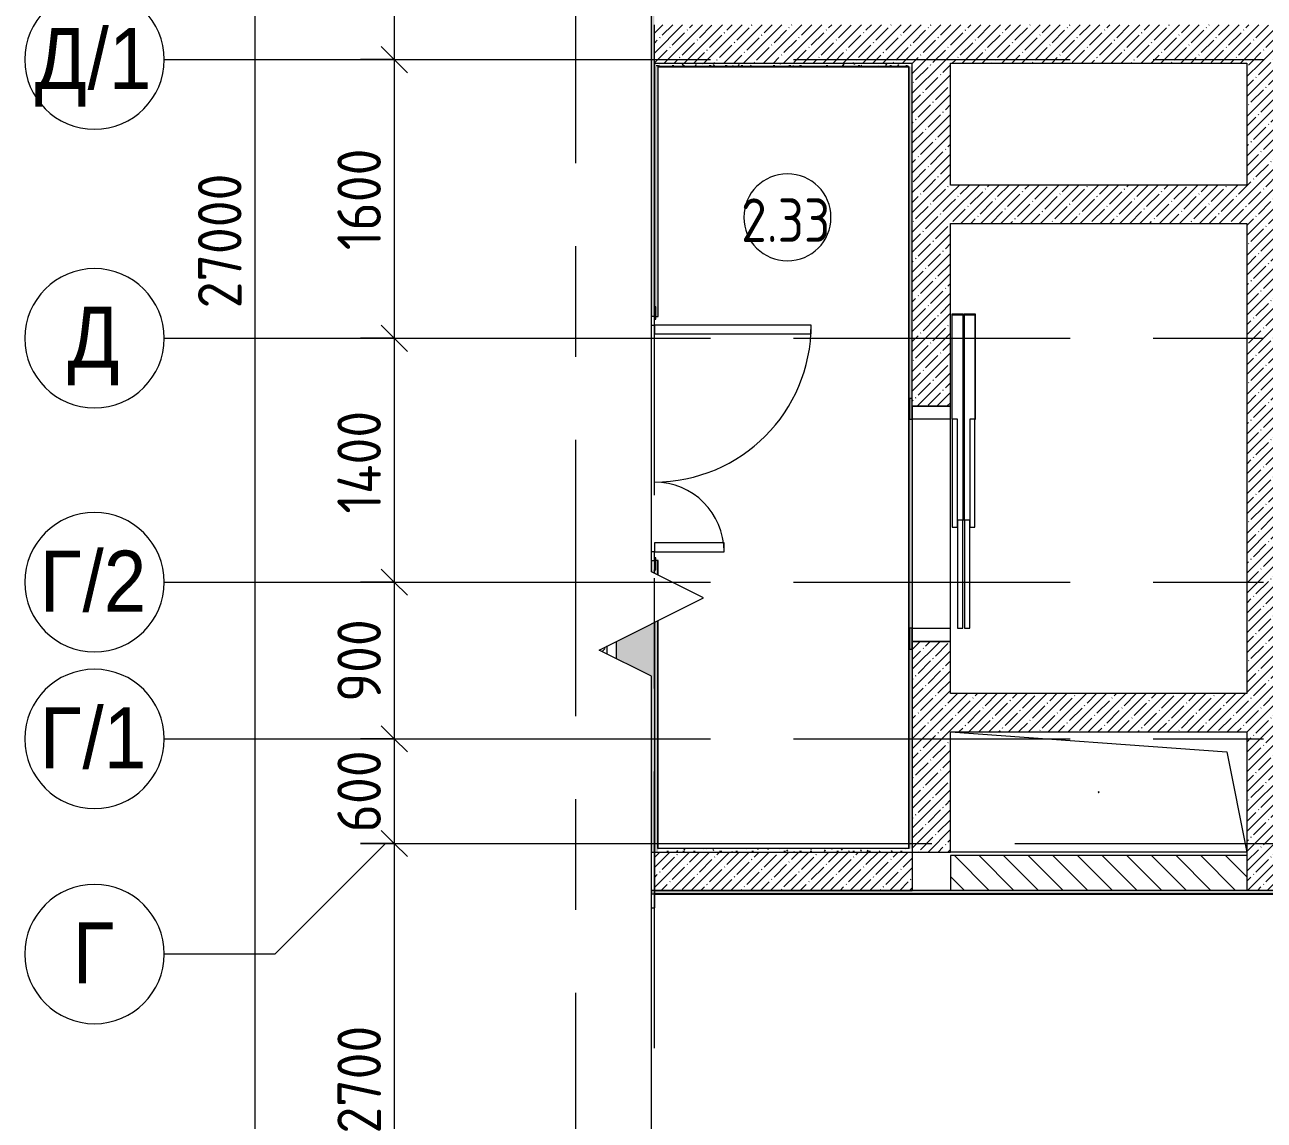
# Model space of a CAD drawing. Header units: millimetres. Extents: x 35147 to 231677, y -8553 to 29000.
# Drawn here: x 35147 to 42260, y 8911 to 15200 of the extents above; entities that cross this region are included whole.
import ezdxf

# ---------------------------------------------------------------- set-up
doc = ezdxf.new("R2010")
doc.units = ezdxf.units.MM
doc.linetypes.add('Осевая', pattern=[3175, 635, -476.25, 1587.5, -476.25])
for name, color, linetype, lineweight in [('A-ANNO-DIMS', 7, 'Continuous', 9), ('A-ANNO-DIMS-100', 7, 'Continuous', 9), ('A-AREA-IDEN', 7, 'Continuous', 9), ('A-DETL-GENF', 7, 'Continuous', 9), ('A-DOOR', 7, 'Continuous', 9), ('A-DOOR-1', 7, 'Continuous', 13), ('A-DOOR-FRAM', 7, 'Continuous', 13), ('A-GENM', 7, 'Continuous', 9), ('A-WALL', 7, 'Continuous', 9), ('I-WALL', 7, 'Continuous', 9), ('S-COLS', 7, 'Continuous', 9), ('Оси', 7, 'Continuous', 9), ('Оси-1', 7, 'Continuous', 20), ('Оси-2', 7, 'Осевая', 9)]:
    doc.layers.add(name, color=color, linetype=linetype, lineweight=lineweight)
doc.layers.add('A-WALL-1', color=7, linetype='Continuous', lineweight=9, true_color=0x3c3c3c)
doc.layers.add('A-WALL-FNSH-1', color=7, linetype='Continuous', lineweight=9, true_color=0x3c3c3c)
doc.styles.add('Arial', font='arial.ttf', dxfattribs={"width": 0.9, "height": 350})
doc.styles.add('GOST Common_1', font='GOST_Common.ttf', dxfattribs={"width": 0.9, "height": 250})
doc.styles.add('ISOCPEUR', font='isocpeur.ttf', dxfattribs={"width": 0.9, "height": 250})
doc.dimstyles.new('ISO-2_5_0_9К_БОЛЬШОЙ', dxfattribs={"dimscale": 304.8, "dimtxt": 248.995294, "dimasz": 0.492126, "dimexe": 0.393701, "dimexo": 0.984252, "dimgap": 0, "dimtad": 1, "dimdec": 0, "dimrnd": 10, "dimzin": 0, "dimdsep": 46, "dimtxsty": 'ISOCPEUR', "dimblk1": 'OBLIQUE', "dimblk2": 'OBLIQUE', "dimsah": 1, "dimcen": 0.09, "dimdle": 0.393701, "dimazin": 0, "dimtfac": 1, "dimtdec": 4, "dimtix": 1, "dimtmove": 0, "dimatfit": 3, "dimfxl": 1, "dimtvp": 1, "dimtolj": 1, "dimtzin": 0, "dimarcsym": 2})
doc.dimstyles.new('ISO-2_5_0_9К_БОЛЬШОЙ_1', dxfattribs={"dimscale": 304.8, "dimtxt": 248.995294, "dimasz": 0.492126, "dimexe": 0.393701, "dimexo": 0.984252, "dimgap": 0, "dimtad": 1, "dimdec": 0, "dimrnd": 10, "dimzin": 0, "dimdsep": 46, "dimtxsty": 'ISOCPEUR', "dimblk1": 'OBLIQUE', "dimblk2": 'OBLIQUE', "dimsah": 1, "dimcen": 0.09, "dimdle": 0.393701, "dimazin": 0, "dimtfac": 1, "dimtdec": 4, "dimtix": 1, "dimtmove": 2, "dimatfit": 3, "dimfxl": 1, "dimtvp": 1, "dimtolj": 1, "dimtzin": 0, "dimarcsym": 2})
pattern_1 = [(45, (0, 0), (-57.02463, 57.02463), []), (45, (57.025, 0), (-57.02463, 57.02463), [100.806, -20.161, 3.353, -16.808])]
pattern_2 = [(0, (0, 0), (121.92, 30.48), [10.058, -81.382, 10.058, -81.382, -487.68]), (0, (0, 0), (121.92, 30.48), [-182.88, 10.058, -172.822, 10.058, -81.382, -213.36]), (0, (0, 0), (121.92, 30.48), [-457.2, 10.058, -50.902, 10.058, -142.342]), (120, (45.72, 15.24), (-87.356454, 90.345817), [10.058, -81.382, 10.058, -81.382, -487.68]), (120, (45.72, 15.24), (-87.356454, 90.345817), [-182.88, 10.058, -172.822, 10.058, -81.382, -213.36]), (120, (45.72, 15.24), (-87.356454, 90.345817), [-457.2, 10.058, -50.902, 10.058, -142.342]), (240, (60.96, 76.2), (-34.563546, -120.825817), [10.058, -81.382, 10.058, -81.382, -487.68]), (240, (60.96, 76.2), (-34.563546, -120.825817), [-182.88, 10.058, -172.822, 10.058, -81.382, -213.36]), (240, (60.96, 76.2), (-34.563546, -120.825817), [-457.2, 10.058, -50.902, 10.058, -142.342])]

# ---------------------------------------------------------------- blocks, each defined once
blk = doc.blocks.new('110_Дверь_СКБ_2Ст - Д-2 1450x2100h_Лестничная клетка EIS60-31576737-План размещения напольных электротехнических лючков и розеток 2 этажа в осях 12-23')
at = {"layer": 'A-DOOR'}
for centre, radius, start, end in [((-637.5, 110), 900, 0, 90), ((662.5, 110), 400, 90, 180)]:
    blk.add_arc(centre, radius, start, end, dxfattribs=at)
at = {"layer": 'A-DOOR-1'}
for p, q in [((-637.5, 1010), (-637.5, 110)), ((-587.5, 1010), (-637.5, 1010)), ((-587.5, 110), (-587.5, 1010)), ((662.5, 510), (612.5, 510)), ((612.5, 510), (612.5, 110)), ((662.5, 110), (662.5, 510)), ((-637.5, 110), (-587.5, 110)), ((612.5, 110), (662.5, 110))]:
    blk.add_line(p, q, dxfattribs=at)
at = {"layer": 'A-DOOR-FRAM'}
for p, q in [((-672.5, 118), (-742.5, 118)), ((-742.5, 118), (-742.5, 110)), ((-742.5, 110), (-672.5, 110)), ((-637.5, 110), (-687.5, 110)), ((-687.5, 110), (-687.5, 92.7)), ((-672.5, 110), (-672.5, 118)), ((-637.5, 92.7), (-637.5, 110)), ((662.5, 110), (662.5, 92.7)), ((712.5, 110), (662.5, 110)), ((767.5, 118), (697.5, 118)), ((697.5, 118), (697.5, 110)), ((697.5, 110), (767.5, 110)), ((712.5, 92.7), (712.5, 110)), ((767.5, 110), (767.5, 118))]:
    blk.add_line(p, q, dxfattribs=at)
blk = doc.blocks.new('DOR_Дверь лифта - 1350х2050h-19118285-План размещения напольных электротехнических лючков и розеток 2 этажа в осях 12-23')
at = {"layer": 'A-DOOR'}
for p, q in [((600, 110), (-600, 110)), ((-600, 110), (-600, -110)), ((600, -110), (600, 110)), ((-600, -110), (600, -110)), ((-20, -120), (-20, -150)), ((600, -120), (-20, -120)), ((600, -150), (600, -120)), ((-600, -150), (-600, -180)), ((20, -150), (-600, -150)), ((-600, -180), (20, -180)), ((-600, -190), (-600, -220)), ((20, -190), (-600, -190)), ((-20, -150), (600, -150)), ((20, -180), (20, -150)), ((20, -220), (20, -190)), ((-600, -220), (20, -220)), ((-20, -220), (-20, -250)), ((600, -220), (-20, -220)), ((-20, -250), (600, -250)), ((600, -250), (600, -220))]:
    blk.add_line(p, q, dxfattribs=at)
at = {"layer": 'A-DOOR-1'}
for p, q in [((-600, 125), (-720, 125)), ((-720, 125), (-720, 110)), ((-720, 110), (-600, 110)), ((-675, 110), (-675, -110)), ((-600, 110), (-675, 110)), ((-600, 110), (-600, 125)), ((720, 125), (600, 125)), ((600, 125), (600, 110)), ((675, 110), (600, 110)), ((600, 110), (720, 110)), ((675, -110), (675, 110)), ((720, 110), (720, 125)), ((-675, -110), (-600, -110)), ((600, -110), (675, -110))]:
    blk.add_line(p, q, dxfattribs=at)
at = {"layer": 'A-DOOR-FRAM'}
for p, q in [((600, -117), (600, -120)), ((1203, -117), (600, -117)), ((600, -120), (1200, -120)), ((1200, -120), (1200, -180)), ((1203, -183), (1203, -117)), ((1200, -180), (20, -180)), ((20, -180), (20, -183)), ((20, -183), (1203, -183)), ((1203, -187), (20, -187)), ((20, -187), (20, -190)), ((20, -190), (1200, -190)), ((1200, -190), (1200, -250)), ((1203, -253), (1203, -187)), ((600, -250), (600, -253)), ((1200, -250), (600, -250)), ((600, -253), (1203, -253))]:
    blk.add_line(p, q, dxfattribs=at)
blk = doc.blocks.new('GM_Отверстие прямоугольное _в плите_ - Отверстие-24275187-План размещения напольных электротехнических лючков и розеток 2 этажа в осях 12-23')
at = {"layer": 'A-GENM'}
for p, q in [((-230, 735), (345, 850)), ((345, 850), (345, -850)), ((-345, -850), (-230, 735))]:
    blk.add_line(p, q, dxfattribs=at)
for start, end in [(360, 180), (180, 360)]:
    blk.add_arc((0, 0), 2.5, start, end, dxfattribs=at)
blk = doc.blocks.new('DET_L_Линия разрыва - М100-30654842-План размещения напольных электротехнических лючков и розеток 2 этажа в осях 12-23')
at = {"layer": 'A-DETL-GENF'}
for p, q in [((11889.9, 300), (11739.9, 0)), ((12189.9, -300), (11889.9, 300)), ((11739.9, 0), (0, 0)), ((12339.9, 0), (12189.9, -300)), ((24079.7, 0), (12339.9, 0))]:
    blk.add_line(p, q, dxfattribs=at)
blk = doc.blocks.new('Ось сетки - D8-29747960-План размещения напольных электротехнических лючков и розеток 2 этажа в осях 12-23')
at = {"layer": 'Оси-1'}
for start, end in [(360, 180), (180, 360)]:
    blk.add_arc((0, 0), 4, start, end, dxfattribs=at)
blk = doc.blocks.new('DIMBLOCK5-План размещения напольных электротехнических лючков и розеток 2 этажа в осях 12-23')
at = {"layer": 'A-ANNO-DIMS-100', "lineweight": 20}
for p, q in [((37267.4, 17000), (37192.4, 17075)), ((37267.4, 17000), (37342.4, 16925)), ((37267.4, 15000), (37192.4, 15075)), ((37267.4, 15000), (37342.4, 14925))]:
    blk.add_line(p, q, dxfattribs=at)
at = {"layer": 'A-ANNO-DIMS-100'}
for p, q in [((37073.5, 17000), (37387.4, 17000)), ((37267.4, 17000), (37073.5, 17000)), ((37267.4, 17000), (37267.4, 15000)), ((37073.5, 15000), (37387.4, 15000)), ((37267.4, 15000), (37073.5, 15000))]:
    blk.add_line(p, q, dxfattribs=at)
at = {"layer": 'A-ANNO-DIMS-100', "color": 0, "insert": (36940.8, 15684), "char_height": 250, "width": 758.478, "attachment_point": 1, "rotation": 90, "line_spacing_factor": 1.149209, "style": 'ISOCPEUR'}
blk.add_mtext('2000', dxfattribs=at)
blk = doc.blocks.new('_Oblique')
at = {"color": 0, "linetype": 'ByBlock', "lineweight": -2}
blk.add_line((-0.5, -0.5), (0.5, 0.5), dxfattribs=at)
blk = doc.blocks.new('DIMBLOCK6-План размещения напольных электротехнических лючков и розеток 2 этажа в осях 12-23')
at = {"layer": 'A-ANNO-DIMS-100', "lineweight": 20}
for p, q in [((37267.4, 15000), (37192.4, 15075)), ((37267.4, 15000), (37342.4, 14925)), ((37267.4, 13400), (37192.4, 13475)), ((37267.4, 13400), (37342.4, 13325))]:
    blk.add_line(p, q, dxfattribs=at)
at = {"layer": 'A-ANNO-DIMS-100'}
for p, q in [((37073.5, 15000), (37387.4, 15000)), ((37267.4, 15000), (37073.5, 15000)), ((37267.4, 15000), (37267.4, 13400)), ((37073.5, 13400), (37387.4, 13400)), ((37267.4, 13400), (37073.5, 13400))]:
    blk.add_line(p, q, dxfattribs=at)
at = {"layer": 'A-ANNO-DIMS-100', "color": 0, "insert": (36940.8, 13905.5), "char_height": 250, "width": 706.764, "attachment_point": 1, "rotation": 90, "line_spacing_factor": 1.149209, "style": 'ISOCPEUR'}
blk.add_mtext('1600', dxfattribs=at)
blk = doc.blocks.new('DIMBLOCK7-План размещения напольных электротехнических лючков и розеток 2 этажа в осях 12-23')
at = {"layer": 'A-ANNO-DIMS-100', "lineweight": 20}
for p, q in [((37267.4, 13400), (37192.4, 13475)), ((37267.4, 13400), (37342.4, 13325)), ((37267.4, 12000), (37192.4, 12075)), ((37267.4, 12000), (37342.4, 11925))]:
    blk.add_line(p, q, dxfattribs=at)
at = {"layer": 'A-ANNO-DIMS-100'}
for p, q in [((37073.5, 13400), (37387.4, 13400)), ((37267.4, 13400), (37073.5, 13400)), ((37267.4, 13400), (37267.4, 12000)), ((37073.5, 12000), (37387.4, 12000)), ((37267.4, 12000), (37073.5, 12000))]:
    blk.add_line(p, q, dxfattribs=at)
at = {"layer": 'A-ANNO-DIMS-100', "color": 0, "insert": (36940.8, 12393.5), "char_height": 250, "width": 735.494, "attachment_point": 1, "rotation": 90, "line_spacing_factor": 1.149209, "style": 'ISOCPEUR'}
blk.add_mtext('1400', dxfattribs=at)
blk = doc.blocks.new('DIMBLOCK8-План размещения напольных электротехнических лючков и розеток 2 этажа в осях 12-23')
at = {"layer": 'A-ANNO-DIMS-100', "lineweight": 20}
for p, q in [((37267.4, 12000), (37192.4, 12075)), ((37267.4, 12000), (37342.4, 11925)), ((37267.4, 11100), (37192.4, 11175)), ((37267.4, 11100), (37342.4, 11025))]:
    blk.add_line(p, q, dxfattribs=at)
at = {"layer": 'A-ANNO-DIMS-100'}
for p, q in [((37073.5, 12000), (37387.4, 12000)), ((37267.4, 12000), (37073.5, 12000)), ((37267.4, 12000), (37267.4, 11100)), ((37073.5, 11100), (37387.4, 11100)), ((37267.4, 11100), (37073.5, 11100))]:
    blk.add_line(p, q, dxfattribs=at)
at = {"layer": 'A-ANNO-DIMS-100', "color": 0, "insert": (36940.8, 11313), "char_height": 250, "width": 568.858, "attachment_point": 1, "rotation": 90, "line_spacing_factor": 1.149209, "style": 'ISOCPEUR'}
blk.add_mtext('900', dxfattribs=at)
blk = doc.blocks.new('DIMBLOCK9-План размещения напольных электротехнических лючков и розеток 2 этажа в осях 12-23')
at = {"layer": 'A-ANNO-DIMS-100', "lineweight": 20}
for p, q in [((37267.4, 11100), (37192.4, 11175)), ((37267.4, 11100), (37342.4, 11025)), ((37267.4, 10500), (37192.4, 10575)), ((37267.4, 10500), (37342.4, 10425))]:
    blk.add_line(p, q, dxfattribs=at)
at = {"layer": 'A-ANNO-DIMS-100'}
for p, q in [((37073.5, 11100), (37387.4, 11100)), ((37267.4, 11100), (37073.5, 11100)), ((37267.4, 11100), (37267.4, 10500)), ((37073.5, 10500), (37387.4, 10500)), ((37267.4, 10500), (37073.5, 10500))]:
    blk.add_line(p, q, dxfattribs=at)
at = {"layer": 'A-ANNO-DIMS-100', "color": 0, "insert": (36940.8, 10563), "char_height": 250, "width": 568.858, "attachment_point": 1, "rotation": 90, "line_spacing_factor": 1.149209, "style": 'ISOCPEUR'}
blk.add_mtext('600', dxfattribs=at)
blk = doc.blocks.new('DIMBLOCK10-План размещения напольных электротехнических лючков и розеток 2 этажа в осях 12-23')
at = {"layer": 'A-ANNO-DIMS-100', "lineweight": 20}
for p, q in [((37267.4, 10500), (37192.4, 10575)), ((37267.4, 10500), (37342.4, 10425)), ((37267.4, 7800), (37192.4, 7875)), ((37267.4, 7800), (37342.4, 7725))]:
    blk.add_line(p, q, dxfattribs=at)
at = {"layer": 'A-ANNO-DIMS-100'}
for p, q in [((37073.5, 10500), (37387.4, 10500)), ((37267.4, 10500), (37073.5, 10500)), ((37267.4, 10500), (37267.4, 7800)), ((37073.5, 7800), (37387.4, 7800)), ((37267.4, 7800), (37073.5, 7800))]:
    blk.add_line(p, q, dxfattribs=at)
at = {"layer": 'A-ANNO-DIMS-100', "color": 0, "insert": (36940.8, 8834), "char_height": 250, "width": 758.478, "attachment_point": 1, "rotation": 90, "line_spacing_factor": 1.149209, "style": 'ISOCPEUR'}
blk.add_mtext('2700', dxfattribs=at)
blk = doc.blocks.new('DIMBLOCK13-План размещения напольных электротехнических лючков и розеток 2 этажа в осях 12-23')
at = {"layer": 'A-ANNO-DIMS-100'}
for p, q in [((36467.4, 27120), (36467.4, -120)), ((36273.5, 27000), (36587.4, 27000)), ((36467.4, 27000), (36273.5, 27000)), ((36273.5, 0), (36587.4, 0)), ((36467.4, 0), (36273.5, 0))]:
    blk.add_line(p, q, dxfattribs=at)
at = {"layer": 'A-ANNO-DIMS-100', "lineweight": 20}
for p, q in [((36467.4, 27000), (36392.4, 27075)), ((36467.4, 27000), (36542.4, 26925)), ((36467.4, 0), (36392.4, 75)), ((36467.4, 0), (36542.4, -75))]:
    blk.add_line(p, q, dxfattribs=at)
at = {"layer": 'A-ANNO-DIMS-100', "color": 0, "insert": (36140.8, 13572), "char_height": 250, "width": 948.097, "attachment_point": 1, "rotation": 90, "line_spacing_factor": 1.149209, "style": 'ISOCPEUR'}
blk.add_mtext('27000', dxfattribs=at)
blk = doc.blocks.new('Марка_Помещения - Номер-25198446-План размещения напольных электротехнических лючков и розеток 2 этажа в осях 12-23')
at = {"layer": 'A-AREA-IDEN'}
for start, end in [(360, 180), (180, 360)]:
    blk.add_arc((0, 0), 2.5, start, end, dxfattribs=at)

msp = doc.modelspace()

# ---------------------------------------------------------------- hatches: boundary and pattern name
at = {"layer": 'I-WALL'}
h = msp.add_hatch(dxfattribs=at)
h.set_pattern_fill('FP_17', color=256, style=0, pattern_type=2)
h.set_pattern_definition(pattern_1)
h.paths.add_polyline_path([(38742.7, 10450), (38760, 10450), (38760, 11768.5), (38540, 11658.5), (38540, 11561.2), (38742.7, 11459.9), (38742.7, 10468.1)])
h.paths.add_polyline_path([(38760, 12051.2), (38760, 12125), (38742.7, 12125), (38742.7, 12059.9), (38749.4, 12056.5)])
h.paths.add_polyline_path([(38760, 13525), (38760, 21575), (38742.7, 21575), (38742.7, 13525)])
h.paths.add_polyline_path([(38760, 22975), (38760, 23420.3), (38742.7, 23420.3), (38742.7, 22975)])
h = msp.add_hatch(dxfattribs=at)
h.set_pattern_fill('FP_17', color=256, style=0, pattern_type=2)
h.set_pattern_definition(pattern_1)
h.paths.add_polyline_path([(42380, 14980), (42380, 15200), (38760, 15200), (38760, 14980), (42160, 14980)])
h = msp.add_hatch(dxfattribs=at)
h.set_pattern_fill('FP_58', color=256, style=0, pattern_type=2)
h.set_pattern_definition(pattern_2)
h.paths.add_polyline_path([(40240, 14960), (40240, 14980), (38760, 14980), (38760, 14960), (40220, 14960)])
h = msp.add_hatch(dxfattribs=at)
h.set_pattern_fill('FP_58', color=256, style=0, pattern_type=2)
h.set_pattern_definition(pattern_2)
h.paths.add_polyline_path([(38760, 10450), (38780, 10450), (38780, 11778.5), (38760, 11768.5), (38760, 10758.1)])
h.paths.add_polyline_path([(38780, 12041.2), (38780, 12125), (38768, 12125), (38768, 12070), (38760, 12070), (38760.9, 12050.7), (38768, 12047.2)])
h.paths.add_polyline_path([(38768, 13525), (38780, 13525), (38780, 14960), (38760, 14960), (38760.8, 13580), (38768, 13580), (38768, 13533)])
h = msp.add_hatch(dxfattribs=at)
h.set_pattern_fill('FP_58', color=256, style=0, pattern_type=2)
h.set_pattern_definition(pattern_2)
h.paths.add_polyline_path([(40240, 10470), (40240, 14960), (40220, 14960), (40220, 10470)])
h = msp.add_hatch(dxfattribs=at)
h.set_pattern_fill('FP_17', color=256, style=0, pattern_type=2)
h.set_pattern_definition(pattern_1)
h.paths.add_polyline_path([(40460, 14280), (40460, 14980), (40240, 14980), (40240, 14280)])
h = msp.add_hatch(dxfattribs=at)
h.set_pattern_fill('FP_17', color=256, style=0, pattern_type=2)
h.set_pattern_definition(pattern_1)
h.paths.add_polyline_path([(42160, 10230), (42380, 10230), (42380, 11700), (42160, 11700), (42160, 10430)])
h.paths.add_polyline_path([(42380, 12300), (42380, 14980), (42160, 14980), (42160, 12300)])
h = msp.add_hatch(dxfattribs=at)
h.set_pattern_fill('FP_17', color=256, style=0, pattern_type=2)
h.set_pattern_definition(pattern_1)
h.paths.add_polyline_path([(40460, 10450), (40460, 11660), (40240, 11660), (40240, 10450)])
h.paths.add_polyline_path([(40460, 13010), (40460, 14280), (40240, 14280), (40240, 13010)])
h = msp.add_hatch(dxfattribs=at)
h.set_pattern_fill('FP_17', color=256, style=0, pattern_type=2)
h.set_pattern_definition(pattern_1)
h.paths.add_polyline_path([(42160, 14060), (42160, 14280), (40460, 14280), (40460, 14060), (41187.7, 14060)])
h = msp.add_hatch(dxfattribs=at)
h.set_pattern_fill('FP_17', color=256, style=0, pattern_type=2)
h.set_pattern_definition(pattern_1)
h.paths.add_polyline_path([(38490, 11586.2), (38490, 11633.5), (38442.7, 11609.9)])
h = msp.add_hatch(dxfattribs=at)
h.set_pattern_fill('FP_17', color=256, style=0, pattern_type=2)
h.set_pattern_definition(pattern_1)
h.paths.add_polyline_path([(42160, 11140), (42160, 11360), (40460, 11360), (40460, 11140), (41187.7, 11140)])
h = msp.add_hatch(dxfattribs=at)
h.set_pattern_fill('FP_58', color=256, style=0, pattern_type=2)
h.set_pattern_definition(pattern_2)
h.paths.add_polyline_path([(40240, 10450), (40240, 10470), (38780, 10470), (38780, 10450), (39731.9, 10450)])
h = msp.add_hatch(dxfattribs=at)
h.set_pattern_fill('FP_17', color=256, style=0, pattern_type=2)
h.set_pattern_definition(pattern_1)
h.paths.add_polyline_path([(40240, 10230), (40240, 10450), (38760, 10450), (38760, 10230), (39731.9, 10230)])
h = msp.add_hatch(dxfattribs=at)
h.set_pattern_fill('FP_19', color=256, style=0, pattern_type=2)
h.set_pattern_definition([(135, (0, 0), (-70.71068, -70.71068), [])])
h.paths.add_polyline_path([(42160, 10230), (42160, 10430), (40460, 10430), (40460, 10230), (41187.7, 10230)])
h = msp.add_hatch(dxfattribs=at)
h.set_pattern_fill('FP_58', color=256, style=0, pattern_type=2)
h.set_pattern_definition(pattern_2)
h.paths.add_polyline_path([(42380, 10210), (42380, 10230), (38742.7, 10230), (38742.7, 10210), (41187.7, 10210)])
h = msp.add_hatch(dxfattribs=at)
h.set_pattern_fill('FP_58', color=256, style=0, pattern_type=2)
h.set_pattern_definition(pattern_2)
h.paths.add_polyline_path([(38760, 7900), (38760, 8000), (38742.7, 8000), (38742.7, 7900)])
h.paths.add_polyline_path([(38760, 10130), (38760, 10230), (38742.7, 10230), (38742.7, 10130)])
at = {"layer": 'S-COLS'}
h = msp.add_hatch(dxfattribs=at)
h.set_pattern_fill('FP_17', color=256, style=0, pattern_type=2)
h.set_pattern_definition(pattern_1)
h.paths.add_polyline_path([(42160, 11700), (42760, 11700), (42760, 12300), (42160, 12300)])

# ---------------------------------------------------------------- linework, layer by layer
at = {"layer": 'A-WALL'}
for p, q in [((38760, 14980), (40240, 14980)), ((38760, 14980), (38760, 13580)), ((40220, 14960), (38780, 14960)), ((38780, 14960), (38780, 13525)), ((40240, 14827.5), (40240, 14980)), ((38780, 12041.2), (38780, 12125)), ((38760, 12051.2), (38760, 12070)), ((38760, 11768.5), (38760, 10230)), ((38780, 10470), (38780, 11778.5)), ((40240, 11735), (40240, 10230)), ((40220, 10470), (38781, 10470)), ((38760, 10450), (40460, 10450)), ((38760, 10230), (38742.7, 10230)), ((38760, 10230), (38760, 10130))]:
    msp.add_line(p, q, dxfattribs=at)
at = {"layer": 'A-WALL-1'}
for p, q in [((40220, 14960), (40220, 10470)), ((40460, 14980), (42160, 14980)), ((40460, 14280), (40460, 14980)), ((42160, 14980), (42160, 14280)), ((40240, 12935), (40240, 14827.5)), ((42160, 14280), (40460, 14280)), ((40460, 13010), (40460, 14060)), ((40460, 14060), (42160, 14060)), ((42160, 14060), (42160, 12300)), ((38768, 13525), (38780, 13525)), ((40240, 13010), (40460, 13010)), ((38780, 12125), (38768, 12125)), ((42160, 11700), (42160, 11360)), ((38490, 11586.2), (38490, 11633.5)), ((38540, 11658.5), (38540, 11561.2)), ((40460, 11660), (40240, 11660)), ((40460, 11360), (40460, 11660)), ((42160, 11360), (40460, 11360)), ((40460, 10450), (40460, 11140)), ((40460, 11140), (42160, 11140)), ((42160, 11140), (42160, 10230)), ((38742.7, 10450), (38760, 10450)), ((42160, 10430), (40460, 10430)), ((40460, 10430), (40460, 10230)), ((38742.7, 10210), (38760, 10210)), ((38760, 10230), (40240, 10230)), ((42380, 10230), (38760, 10230)), ((38742.7, 10130), (38760, 10130))]:
    msp.add_line(p, q, dxfattribs=at)
at = {"layer": 'A-WALL-FNSH-1'}
for p, q in [((38781, 14959), (40219, 14959)), ((38781, 13525), (38781, 14959)), ((40219, 14959), (40219, 10471)), ((38780, 13525), (38781, 13525)), ((38781, 12125), (38780, 12125)), ((38781, 12040.7), (38781, 12125)), ((38781, 10470), (38781, 11779)), ((40219, 10471), (38780, 10471)), ((38780, 10470), (38781, 10470)), ((42400, 10210), (38760, 10210)), ((38761, 10209), (42401, 10209)), ((38761, 10130), (38761, 10209)), ((38760, 10130), (38761, 10130))]:
    msp.add_line(p, q, dxfattribs=at)
at = {"layer": 'I-WALL'}
msp.add_line((38760, 10230), (38742.7, 10230), dxfattribs=at)
at = {"layer": 'S-COLS'}
msp.add_line((42160, 12300), (42160, 11700), dxfattribs=at)
at = {"layer": 'Оси'}
for p, q in [((38760, 12700), (38760, 15200)), ((35946.8, 15000), (38446.8, 15000)), ((35946.8, 13400), (38446.8, 13400)), ((35946.8, 12000), (38446.8, 12000)), ((35946.8, 11100), (38446.8, 11100)), ((37216.8, 10500), (36581.8, 9865)), ((37216.8, 10500), (39716.8, 10500)), ((36581.8, 9865), (35946.8, 9865))]:
    msp.add_line(p, q, dxfattribs=at)
at = {"layer": 'Оси-2'}
for p, q in [((38310, 593.7), (38310, 21277.7)), ((38446.8, 15000), (81600, 15000)), ((38446.8, 13400), (81600, 13400)), ((38760, 1863.7), (38760, 12700)), ((38446.8, 12000), (42760, 12000)), ((38446.8, 11100), (82200, 11100)), ((39716.8, 10500), (82200, 10500))]:
    msp.add_line(p, q, dxfattribs=at)

# ---------------------------------------------------------------- block references
at = {"layer": 'A-AREA-IDEN', "xscale": 99.99999999999993, "yscale": 99.99999999999993, "zscale": 99.99999999999993}
msp.add_blockref('Марка_Помещения - Номер-25198446-План размещения напольных электротехнических лючков и розеток 2 этажа в осях 12-23', (39523.7, 14094.5), dxfattribs=at)
at = {"layer": 'A-DETL-GENF', "rotation": 270.0000000000003}
msp.add_blockref('DET_L_Линия разрыва - М100-30654842-План размещения напольных электротехнических лючков и розеток 2 этажа в осях 12-23', (38742.7, 23799.7), dxfattribs=at)
at = {"layer": 'A-DOOR'}
for name, p, rotation in [('110_Дверь_СКБ_2Ст - Д-2 1450x2100h_Лестничная клетка EIS60-31576737-План размещения напольных электротехнических лючков и розеток 2 этажа в осях 12-23', (38650, 12837.5), 269.9999999999999), ('DOR_Дверь лифта - 1350х2050h-19118285-План размещения напольных электротехнических лючков и розеток 2 этажа в осях 12-23', (40350, 12335), 90)]:
    msp.add_blockref(name, p, dxfattribs=dict(at, rotation=rotation))
at = {"layer": 'A-GENM', "rotation": 269.9999999999999}
msp.add_blockref('GM_Отверстие прямоугольное _в плите_ - Отверстие-24275187-План размещения напольных электротехнических лючков и розеток 2 этажа в осях 12-23', (41310, 10795), dxfattribs=at)
at = {"layer": 'Оси-1', "xscale": 99.99999999999993, "yscale": 99.99999999999993, "zscale": 99.99999999999993, "rotation": 269.9999999999994}
for p in [(35546.8, 15000), (35546.8, 13400), (35546.8, 12000), (35546.8, 11100), (35546.8, 9865)]:
    msp.add_blockref('Ось сетки - D8-29747960-План размещения напольных электротехнических лючков и розеток 2 этажа в осях 12-23', p, dxfattribs=at)

# ---------------------------------------------------------------- texts
at = {"layer": 'A-AREA-IDEN', "insert": (39258, 14203.1), "char_height": 250, "width": 663.797, "attachment_point": 1, "style": 'GOST Common_1'}
msp.add_mtext('2.33', dxfattribs=at)
at = {"layer": 'Оси', "char_height": 350, "attachment_point": 1, "style": 'Arial'}
for s, insert, width in [('\\fArial|b0|i0|c204|p34|;\\W.9;Д', (35203.7, 15181), 367.975), ('/1', (35507.3, 15181), 454.557), ('\\fArial|b0|i0|c204|p34|;\\W.9;Д', (35391.3, 13581), 367.975), ('\\fArial|b0|i0|c204|p34|;\\W.9;Г', (35233.4, 12181), 295.823), ('/2', (35477.5, 12181), 454.557), ('\\fArial|b0|i0|c204|p34|;\\W.9;Г', (35233.4, 11281), 295.823), ('/1', (35477.5, 11281), 454.557), ('\\fArial|b0|i0|c204|p34|;\\W.9;Г', (35421, 10046), 295.823)]:
    msp.add_mtext(s, dxfattribs=dict(at, insert=insert, width=width))

# ---------------------------------------------------------------- dimensions: what is measured, and where the dimension line sits
at = {"layer": 'A-ANNO-DIMS'}
dim = msp.add_linear_dim(base=(36467.4, 0), p1=(36573.5, 27000), p2=(36573.5, 0), angle=90, dimstyle='ISO-2_5_0_9К_БОЛЬШОЙ_1', override={"dimpost": '<>', "dimfxl": 26999.999823}, dxfattribs=at)
dim.commit()
dim.dimension.update_dxf_attribs({"geometry": 'DIMBLOCK13-План размещения напольных электротехнических лючков и розеток 2 этажа в осях 12-23', "text_midpoint": (36307.5, 14046), "dimtype": 160, "text_rotation": 90})
for base, p1, p2, override, picture, middle in [((37267.4, 15000), (37373.5, 17000), (37373.5, 15000), {"dimpost": '<>', "dimfxl": 2000.000075}, 'DIMBLOCK5-План размещения напольных электротехнических лючков и розеток 2 этажа в осях 12-23', (37142.4, 16000)), ((37267.4, 13400), (37373.5, 15000), (37373.5, 13400), {"dimpost": '<>', "dimfxl": 1600}, 'DIMBLOCK6-План размещения напольных электротехнических лючков и розеток 2 этажа в осях 12-23', (37142.4, 14200)), ((37267.4, 12000), (37373.5, 13400), (37373.5, 12000), {"dimpost": '<>', "dimfxl": 1399.999995}, 'DIMBLOCK7-План размещения напольных электротехнических лючков и розеток 2 этажа в осях 12-23', (37142.4, 12700)), ((37267.4, 11100), (37373.5, 12000), (37373.5, 11100), {"dimpost": '<>', "dimfxl": 900}, 'DIMBLOCK8-План размещения напольных электротехнических лючков и розеток 2 этажа в осях 12-23', (37142.4, 11550)), ((37267.4, 10500), (37373.5, 11100), (37373.5, 10500), {"dimpost": '<>', "dimfxl": 600}, 'DIMBLOCK9-План размещения напольных электротехнических лючков и розеток 2 этажа в осях 12-23', (37142.4, 10800)), ((37267.4, 7800), (37373.5, 10500), (37373.5, 7800), {"dimpost": '<>', "dimfxl": 2700}, 'DIMBLOCK10-План размещения напольных электротехнических лючков и розеток 2 этажа в осях 12-23', (37142.4, 9150))]:
    dim = msp.add_linear_dim(base=base, p1=p1, p2=p2, angle=90, dimstyle='ISO-2_5_0_9К_БОЛЬШОЙ', override=override, dxfattribs=at)
    dim.commit()
    dim.dimension.update_dxf_attribs({"geometry": picture, "text_midpoint": middle})

doc.saveas('drawing.dxf')
